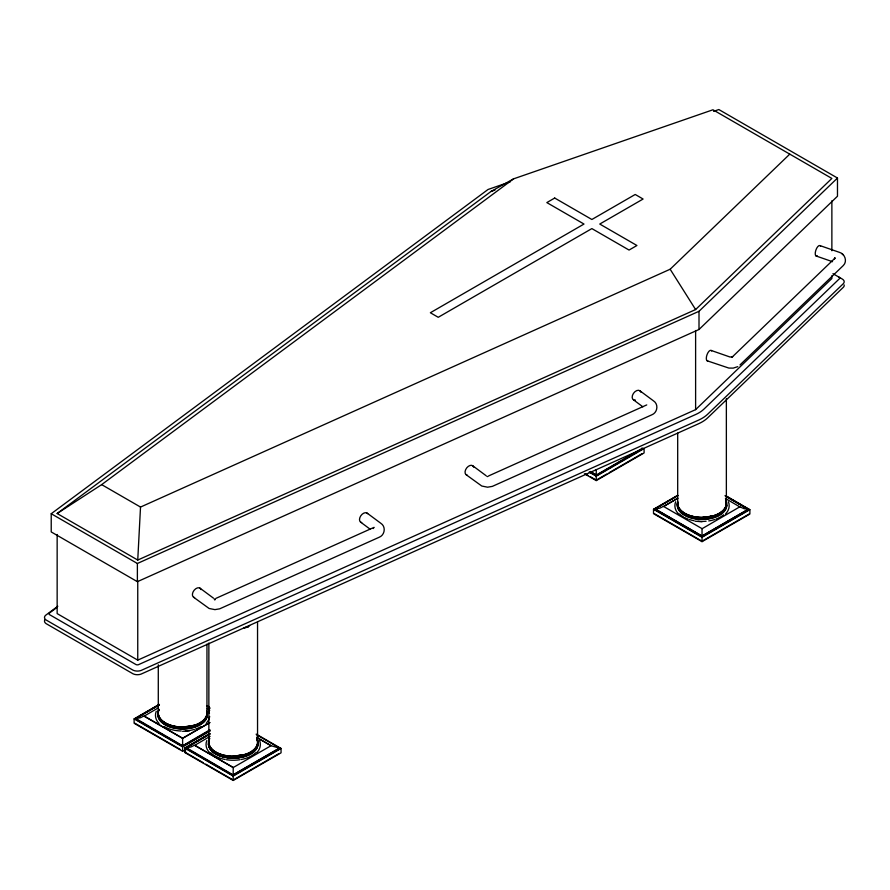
<?xml version="1.0" encoding="UTF-8"?>
<svg xmlns="http://www.w3.org/2000/svg" width="890" height="890" viewBox="0 0 890 890"><rect width="100%" height="100%" fill="white"/><g stroke="black" fill="none" stroke-linecap="round" stroke-linejoin="round"><path stroke-width="1.33" d="M137.75 560.055L695.613 309.553L831.872 178.434L712.957 109.782L513.597 178.845L491.046 191.45L57.149 513.519L137.75 560.055L140.52 507.066L670.159 269.236L789.775 154.137M156.251 711.355C154.46 715.571 155.828 720.333 159.054 723.459M209.684 716.45L208.983 719.509L206.18 723.459M206.836 740.547C205.034 744.774 206.413 749.536 209.639 752.662M675.666 501.749C673.864 505.965 675.243 510.738 678.469 513.864M834.453 258.945L834.809 257.588L834.509 259.057M214.946 599.782C216.214 598.681 213.233 598.692 214.735 599.76M373.333 528.549L373.7 527.803M256.765 752.662C259.991 749.536 261.371 744.774 259.569 740.547M725.595 513.864C728.821 510.738 730.189 505.965 728.398 501.749M510.326 181.76L488.032 189.492L51.22 513.73L137.383 563.481L699.006 311.289L837.479 178.033L718.831 109.537L713.591 111.35M51.22 513.73L51.22 531.931L137.383 581.682L699.006 329.489L837.479 196.234L837.479 178.033M834.909 258.222L731.88 357.357L732.626 356.701L730.045 357.024L711.21 350.46M739.99 364.933L843.342 265.487C847.625 261.304 844.866 253.772 839.348 252.315L820.135 245.651M57.149 534.49L57.149 613.599L137.75 660.135L695.613 409.634L831.872 278.514L831.872 275.744M247.876 627.105L244.283 627.795L247.876 627.105L249.667 625.537M57.149 513.519L101.66 484.627L513.597 178.845M57.828 606.235L45.568 615.335A6.797 3.927 0 0 0 46.057 619.963L133.044 670.181A6.797 3.927 0 0 0 141.054 670.47L698.839 419.991A37.558 21.683 0 0 0 707.561 414.317L843.186 283.799A6.686 3.86 0 0 0 842.163 278.971L832.94 273.675M57.105 607.347L49.228 613.21A2.314 1.335 0 0 0 49.373 614.545L136.114 664.63A2.314 1.335 0 0 0 138.417 664.708L696.047 414.328A33.108 19.113 0 0 0 703.734 409.311L839.493 278.659A2.192 1.268 0 0 0 839.203 277.302L838.925 277.124M185.009 749.881L182.617 751.26L134.112 723.259L134.112 718.875L159.232 704.379M209.684 730.801L182.617 746.432L134.902 718.875L158.431 705.025M134.902 718.875L159.388 704.713M159.388 704.891L135.614 718.608L140.453 717.74L143.513 716.183M209.806 722.647L182.617 738.344L144.147 716.127L158.331 707.85M590.37 471.689L596.244 475.082L641.412 448.827M590.281 472.045L596.244 475.483L643.303 448.315L596.244 475.75L590.281 472.312M589.147 472.112L596.244 476.206L644.093 448.582L644.093 452.954L596.244 480.589L584.419 473.758M606.835 474.014L596.244 480.133L590.281 476.684M609.183 472.657L642.135 453.633M144.147 716.127L182.617 738.255L209.806 722.558M135.614 718.43L182.617 745.753L209.962 729.789M134.902 718.608L182.617 746.165L209.684 730.534M134.112 718.875L182.617 746.888L210.14 731.002M256.209 734.116L281.051 748.457L281.051 752.84L233.202 780.463L184.697 752.462L184.697 748.078L209.817 733.571M203.376 762.786L185.487 752.462L185.487 747.811L209.017 734.228M209.962 733.916L185.487 748.078L233.202 775.635L280.261 748.457L233.202 775.368L185.487 747.811M209.962 734.094L186.188 747.811L191.038 746.944L194.098 745.386M257.8 738.066L271.027 745.709L279.56 748.19L233.202 774.956L233.202 767.458L194.721 745.331L210.085 736.364M726.218 495.997L749.881 509.659L749.881 514.031L702.032 541.654L653.516 513.652L653.516 509.28L677.446 495.463M725.228 495.619L749.091 509.659L702.032 536.826L654.317 509.28L677.846 495.43M654.317 509.28L677.846 495.697M662.928 506.588L659.868 508.146L655.018 509.013L702.032 536.147L702.032 528.649L663.551 506.432L677.735 498.244M663.551 506.521L677.735 498.333M233.202 774.778L279.56 748.012M184.697 748.078L233.202 776.091L281.051 748.457M279.082 753.519L233.202 780.007L205.768 764.165M702.032 528.738L739.857 506.811L744.073 508.68L748.379 509.214L702.032 536.147M748.379 509.214L702.032 535.969L655.018 508.835M654.317 509.013L702.032 536.559L749.091 509.392M653.516 509.28L702.032 537.282L749.881 509.659M749.091 514.031L702.032 541.198L654.317 513.652M737.777 366.658L733.182 368.115L728.854 368.071L707.149 360.795M215.97 598.347L374.078 527.347M488.621 475.916L646.741 404.917M491.046 191.45L494.985 190.082M487.809 476.551L487.008 476.462M714.269 515.766L702.032 517.657L714.269 515.766A24.475 14.129 0 0 0 725.662 499.88M158.987 709.475A24.475 14.129 0 0 0 182.617 727.264L194.854 725.372A24.475 14.129 0 0 0 207.092 713.135M256.843 738.522A24.475 14.129 0 0 1 233.202 756.311C245.251 755.554 254.751 752.962 233.202 756.311A24.475 14.129 0 0 1 209.562 738.522M708.273 517.201L714.269 515.61M194.854 725.216L182.617 727.108M245.44 754.42L233.202 756.311M245.44 754.575L233.202 756.467M182.617 731.335L189.592 730.801M708.273 517.046L702.032 517.657A24.475 14.129 0 0 1 677.557 503.529M641.801 448.115L642.602 448.315M695.057 521.206L702.032 521.74M816.074 255.986L832.539 261.693M725.228 495.886L749.091 509.659M726.051 496.498L748.379 509.392M725.417 498.478L739.857 506.899M590.37 471.511L596.244 474.904M585.509 473.925L587.89 475.305M101.66 484.627L140.52 507.066M206.814 705.592L209.406 707.283M206.647 705.926L210.173 708.14M256.409 734.684L280.261 748.457M256.598 737.287L271.027 745.709L233.202 767.547L194.721 745.331M186.188 747.633L233.202 774.956M134.902 723.259L180.236 749.424M639.665 390.599L653.427 400.811C658.834 404.127 657.565 412.704 651.78 414.84L492.337 486.385L487.575 487.197L481.779 486.029L466.327 474.859M633.446 399.821L642.858 406.808M472.546 465.637L486.151 475.738M367.003 513.029L380.764 523.242C386.182 526.557 384.914 535.146 379.118 537.282L219.674 608.827L214.913 609.639L209.117 608.471L193.675 597.301M360.784 522.252L370.207 529.25M199.894 588.079L213.489 598.169M841.996 253.706L843.442 255.007M670.159 269.236L695.613 309.553M208.983 711.355L209.45 713.391M831.872 200.795L831.872 250.758M726.362 398.664L726.362 503.384M702.032 537.282L702.032 541.654M699.006 311.289L699.006 329.489M695.613 330.524L695.613 409.634M677.691 433.107L677.691 503.384A24.341 14.051 0 0 0 704.157 517.379A24.341 14.051 0 0 0 725.995 500.936M596.244 469.564L596.244 475.082M596.244 476.206L596.244 480.589M257.544 622.31L257.544 742.182M233.202 776.091L233.202 780.463M208.861 642.981L208.861 742.182M206.958 644.093L206.958 712.979A24.341 14.051 0 0 1 180.492 726.974A24.341 14.051 0 0 1 158.654 710.543M182.617 738.255L182.617 745.753M182.617 746.888L182.617 751.26M158.287 664.752L158.287 712.979M137.75 581.025L137.75 660.135M137.383 563.481L137.383 581.682M844.154 284.922A6.686 3.86 0 0 1 843.186 287.437L707.561 417.955A37.558 21.683 0 0 1 698.839 423.629L141.054 674.108A6.797 3.927 0 0 1 133.044 673.819L46.057 623.601A6.797 3.927 0 0 1 44.923 619.718M467.239 475.171A5.574 3.593 -53.4 0 1 466.761 467.84A5.574 3.593 -53.4 0 1 473.691 467.161M635.415 400.111A5.574 3.593 -53.4 0 1 633.446 393.391A5.574 3.593 -53.4 0 1 640.8 392.123M707.75 360.951A5.574 2.336 -70.9 0 1 707.149 354.365A5.574 2.336 -70.9 0 1 711.666 350.972M817.365 255.931A5.574 2.336 -70.9 0 1 815.83 250.235A5.574 2.336 -70.9 0 1 820.591 246.152M194.587 597.613A5.574 3.593 -53.4 0 1 194.109 590.281A5.574 3.593 -53.4 0 1 201.029 589.603M361.696 522.575A5.574 3.593 -53.4 0 1 360.784 515.822A5.574 3.593 -53.4 0 1 367.704 513.663M200.984 726.64A25.977 14.997 0 0 1 195.611 729.021M194.421 729.399A25.977 14.997 0 0 1 185.331 730.946M181.271 731.013A25.977 14.997 0 0 1 164.261 726.64M206.97 712.256A24.731 14.273 0 0 1 184.775 728.955A24.731 14.273 0 0 1 157.897 714.737M206.97 712.044A24.731 14.273 0 0 1 184.775 728.743A24.731 14.273 0 0 1 157.897 714.525M206.424 717.173A24.642 14.229 0 0 1 176.242 727.241A24.642 14.229 0 0 1 158.821 709.808M206.892 711.021A24.642 14.229 0 0 1 206.892 715.972M207.092 712.979A24.475 14.129 0 0 1 179.424 726.985A24.475 14.129 0 0 1 158.987 709.319M256.709 738.544A24.341 14.051 0 0 1 233.202 756.233A24.341 14.051 0 0 1 209.695 738.544M255.697 752.74A25.977 14.997 0 0 1 241.223 759.504M239.922 759.726A25.977 14.997 0 0 1 226.483 759.726M225.181 759.504A25.977 14.997 0 0 1 210.708 752.74M257.933 743.94A24.731 14.273 0 0 1 233.202 758.213A24.731 14.273 0 0 1 208.471 743.94M257.088 739.156A24.731 14.273 0 0 1 255.374 749.169M254.618 749.992A24.731 14.273 0 0 1 223.735 756.044A24.731 14.273 0 0 1 209.317 739.156M257.01 739.011A24.642 14.229 0 0 1 255.297 748.991M254.54 749.814A24.642 14.229 0 0 1 223.768 755.844A24.642 14.229 0 0 1 209.395 739.011M723.626 514.765A25.977 14.997 0 0 1 716.172 519.015M715.015 519.415A25.977 14.997 0 0 1 708.752 520.917M706.093 521.24A25.977 14.997 0 0 1 697.96 521.24M694.011 520.695A25.977 14.997 0 0 1 689.038 519.415M687.892 519.015A25.977 14.997 0 0 1 684.644 517.58M683.665 517.034A25.977 14.997 0 0 1 679.537 513.931M726.752 505.131A24.731 14.273 0 0 1 699.874 519.348A24.731 14.273 0 0 1 677.679 502.65M726.752 504.93A24.731 14.273 0 0 1 699.874 519.148A24.731 14.273 0 0 1 677.679 502.438M725.828 500.213A24.642 14.229 0 0 1 703.1 518.114A24.642 14.229 0 0 1 677.757 501.426M725.573 499.735A24.375 14.073 0 0 1 705.214 517.335A24.375 14.073 0 0 1 677.657 503.384M554.704 198.036L546.827 202.586L583.996 224.046L430.359 312.746L438.236 317.296L591.872 228.596L629.052 250.057L636.928 245.507L599.76 224.046L643.092 199.026L635.215 194.476L591.872 219.496L554.704 198.036M209.617 710.164L207.214 708.774L209.617 710.253M233.202 758.002A24.731 14.273 0 0 0 257.933 743.729A24.731 14.273 0 0 1 233.202 757.957A24.731 14.273 0 0 1 208.471 743.673A24.731 14.273 0 0 0 233.202 758.002"/></g></svg>
